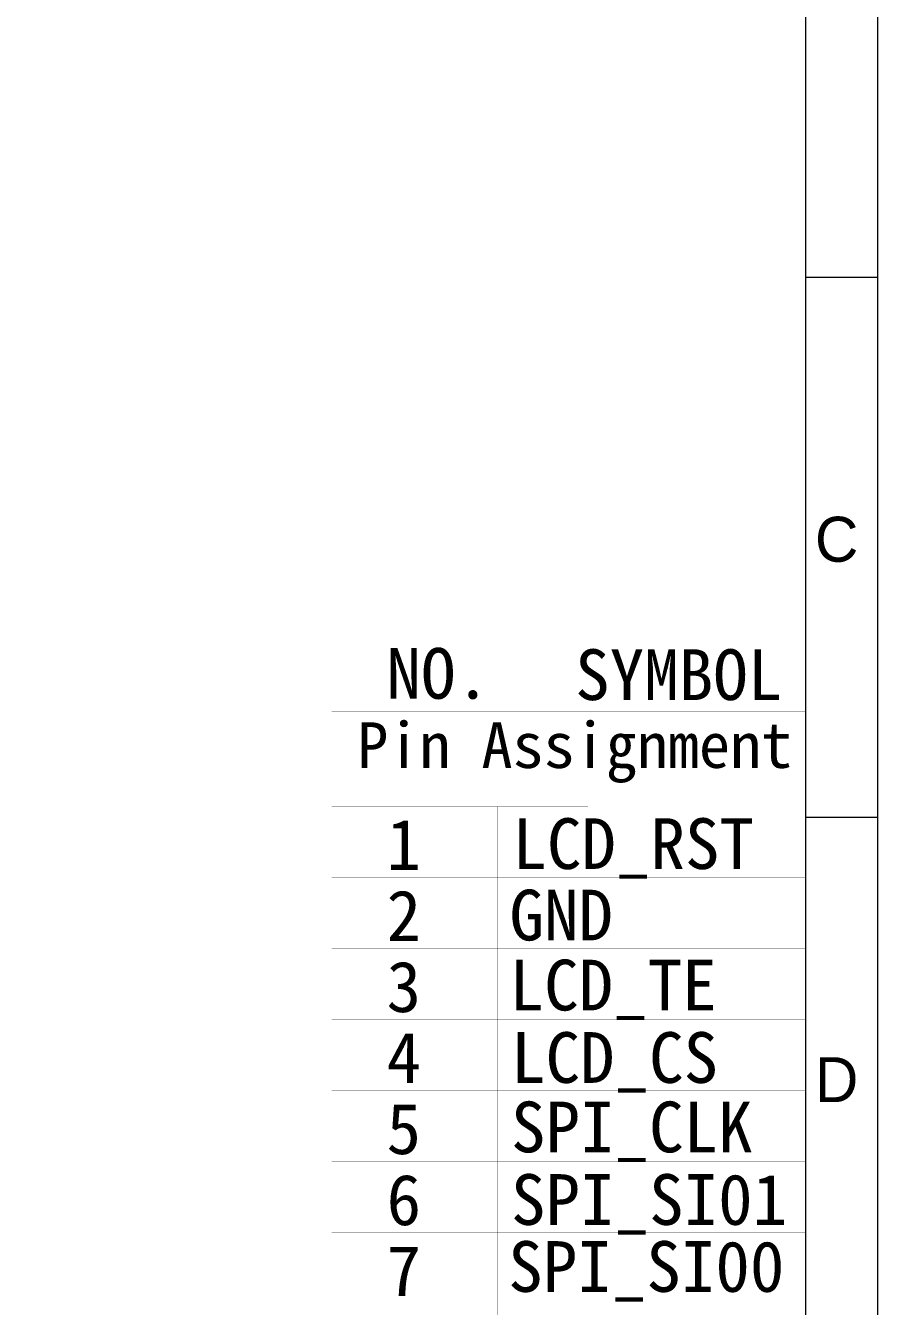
# Model space of a CAD drawing. Header units: millimetres. Extents: x 1845 to 2650, y -178 to 579.
# Drawn here: x 2054.7 to 2092.8, y 271.5 to 328.8 of the extents above; entities that cross this region are included whole.
import ezdxf

# ---------------------------------------------------------------- set-up
doc = ezdxf.new("R2010")
doc.units = ezdxf.units.MM
doc.layers.add('图框', color=7, linetype='Continuous', lineweight=5)
doc.layers.add('标注', color=3, linetype='Continuous')
doc.styles.get("Standard").update_dxf_attribs({"font": 'txt', "bigfont": 'gbcbig.shx'})
doc.styles.add('宋体', font='')
doc.styles.get('宋体').set_extended_font_data('SimSun')

msp = doc.modelspace()

# ---------------------------------------------------------------- linework, layer by layer
at = {"layer": '图框', "color": 7, "linetype": 'ByBlock', "lineweight": 5, "ltscale": 0.55}
for p, q in [((2089.5914, 365.8059), (2089.5914, 196.8571)), ((2092.8095, 317.5346), (2089.5914, 317.5346)), ((2092.8095, 293.399), (2089.5914, 293.399))]:
    msp.add_line(p, q, dxfattribs=at)
msp.add_lwpolyline([(1845.0527, 369.0239), (2092.8095, 369.0239), (2092.8095, 193.6391), (1845.0527, 193.6391)], close=True, dxfattribs=at)
at = {"layer": '标注', "linetype": 'ByBlock'}
for points in [[(2068.4234, 217.7054, 0.0107, 0.0107, 0), (2089.5914, 217.7054, 0, 0, 0), (2089.5914, 303.4436, 0, 0, 0), (2068.4234, 303.4436, 0, 0, 0), (2068.4234, 217.6819, 0, 0, 0)], [(2075.8322, 217.6852, 0.0133, 0.0133, 0), (2075.8322, 255.7876, 0.0133, 0.0133, 0), (2075.8322, 293.89, 0, 0, 0)]]:
    msp.add_lwpolyline(points, format="xyseb", dxfattribs=at)
at = {"layer": '标注', "linetype": 'ByBlock', "const_width": 0.0133}
for points in [[(2068.4234, 298.1236), (2089.5914, 298.1236)], [(2068.4234, 290.7148), (2089.5914, 290.7148)], [(2068.4234, 287.5396), (2089.5914, 287.5396)], [(2068.4234, 284.3644), (2089.5914, 284.3644)], [(2068.4234, 281.1892), (2089.5914, 281.1892)], [(2068.4234, 278.014), (2089.5914, 278.014)], [(2068.4234, 274.8388), (2089.5914, 274.8388)], [(2068.4234, 271.6636), (2089.5914, 271.6636)]]:
    msp.add_lwpolyline(points, dxfattribs=at)
msp.add_lwpolyline([(2089.5914, 293.89), (2068.4234, 293.89)], close=True, dxfattribs=at)
at = {"layer": '标注', "linetype": 'ByBlock', "const_width": 0.00667}
msp.add_lwpolyline([(2075.8289, 293.89, 1), (2075.8355, 293.89, 1)], format="xyb", close=True, dxfattribs=at)

# ---------------------------------------------------------------- texts
at = {"layer": '图框', "color": 7, "linetype": 'ByBlock', "lineweight": 5, "ltscale": 0.55, "char_height": 2.011301, "width": 3.423717, "attachment_point": 9}
for s, insert in [('{\\f\uffd0ￂﾼﾚￃ\ufff7\ufff3w|b0|i0|c134|p54;C}', (2091.9608, 304.8045)), ('{\\f\uffd0ￂﾼﾚￃ\ufff7\ufff3w|b0|i0|c134|p54;D}', (2091.9608, 280.6725))]:
    msp.add_mtext(s, dxfattribs=dict(at, insert=insert))
at = {"layer": '标注', "linetype": 'ByBlock', "style": '宋体'}
for s, height, p in [('NO.', 2.268, (2070.8721, 298.7088)), ('SYMBOL', 2.268, (2079.3025, 298.6505)), ('Pin Assignment', 2.041199, (2069.5617, 295.615)), ('1', 2.268, (2070.8746, 291.0509)), ('LCD_RST', 2.268, (2076.4963, 291.0967)), ('2', 2.268, (2070.8746, 287.8757)), ('GND', 2.268, (2076.364, 287.9044)), ('3', 2.268, (2070.8746, 284.7005)), ('LCD_TE', 2.268, (2076.3711, 284.7741)), ('4', 2.268, (2070.8746, 281.5253)), ('LCD_CS', 2.268, (2076.4341, 281.5339)), ('SPI_CLK', 2.268, (2076.4341, 278.43)), ('5', 2.268, (2070.8746, 278.3501)), ('6', 2.268, (2070.8746, 275.1749)), ('SPI_SI01', 2.268, (2076.4341, 275.1867)), ('SPI_SI00', 2.268, (2076.3116, 272.1915)), ('7', 2.268, (2070.8746, 271.9997))]:
    msp.add_text(s, height=height, dxfattribs=at).set_placement(p)

doc.saveas('drawing.dxf')
